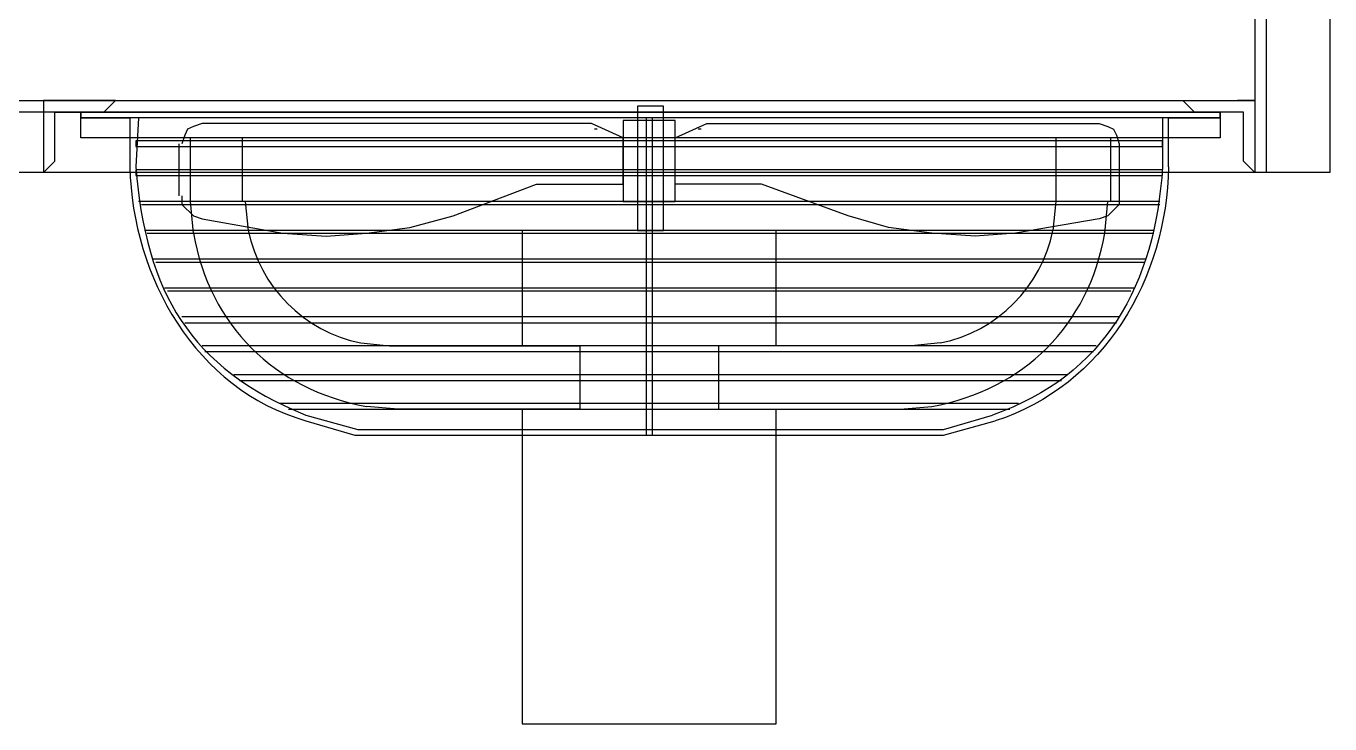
# Model space of a CAD drawing. Header units: metres. Extents: x 532250 to 532639, y 2673852 to 2674172.
# Drawn here: x 532449.696 to 532450.321, y 2674041.946 to 2674042.281 of the extents above; entities that cross this region are included whole.
import ezdxf

# ---------------------------------------------------------------- set-up
doc = ezdxf.new("R2010")
doc.units = ezdxf.units.M
doc.header["$MEASUREMENT"] = 0
doc.layers.add('IDT', color=7, linetype='Continuous')

# ---------------------------------------------------------------- blocks, each defined once
blk = doc.blocks.new('IDT')
at = {"layer": 'IDT', "color": 0, "lineweight": 25}
for p, q in [((16.99353, 15.81254), (16.87181, 15.81254)), ((16.87181, 15.81254), (16.87181, 15.66177)), ((16.99353, 15.66177), (16.99353, 15.81254)), ((16.79159, 15.67422), (16.76669, 15.66731)), ((17.07375, 15.67422), (16.79159, 15.67422)), ((16.93129, 15.52208), (16.93129, 15.67422)), ((16.93405, 15.52208), (16.93405, 15.67422)), ((17.09727, 15.66731), (17.07375, 15.67422)), ((16.79159, 15.67146), (16.76808, 15.66454)), ((17.07237, 15.67146), (16.79159, 15.67146)), ((17.09727, 15.66454), (17.07237, 15.67146)), ((17.10556, 15.66177), (16.75978, 15.66177)), ((16.81234, 15.66177), (16.79712, 15.66039)), ((16.89947, 15.66177), (16.81234, 15.66177)), ((16.89947, 15.63135), (16.89947, 15.66177)), ((16.96587, 15.63135), (16.96587, 15.66177)), ((16.96587, 15.66177), (17.053, 15.66177)), ((17.053, 15.66177), (17.06822, 15.66039)), ((16.75563, 15.65901), (17.10971, 15.65901)), ((16.73211, 15.64518), (17.13184, 15.64518)), ((17.12908, 15.64794), (16.73488, 15.64794)), ((16.71828, 15.63135), (17.14706, 15.63135)), ((17.14568, 15.63411), (16.71967, 15.63411)), ((16.79297, 15.62996), (16.8068, 15.63135)), ((16.8068, 15.63135), (16.89947, 15.63135)), ((16.87181, 15.63135), (16.87181, 15.57602)), ((17.05715, 15.63135), (16.96587, 15.63135)), ((16.99353, 15.57602), (16.99353, 15.63135)), ((17.07099, 15.62996), (17.05715, 15.63135)), ((16.70722, 15.61751), (17.15674, 15.61751)), ((17.15536, 15.62028), (16.7086, 15.62028)), ((17.16366, 15.60507), (16.70168, 15.60507)), ((16.7003, 15.60368), (17.16504, 15.60368)), ((17.16919, 15.59123), (16.69477, 15.59123)), ((16.69477, 15.58985), (17.17057, 15.58985)), ((17.17334, 15.5774), (16.69062, 15.5774)), ((16.69062, 15.57602), (17.17472, 15.57602)), ((16.71413, 15.5774), (16.71275, 15.56219)), ((16.7169, 15.57049), (16.75701, 15.5774)), ((16.73765, 15.56219), (16.73903, 15.57602)), ((16.75701, 15.5774), (16.77637, 15.57879)), ((16.77637, 15.57879), (16.79712, 15.5774)), ((16.79712, 15.5774), (16.81787, 15.57464)), ((16.81787, 15.57464), (16.83723, 15.5691)), ((16.87181, 15.57602), (16.99353, 15.57602)), ((16.9382, 15.57602), (16.92575, 15.57602)), ((16.92575, 15.57602), (16.92575, 15.51654)), ((16.9382, 15.51654), (16.9382, 15.57602)), ((17.04747, 15.57464), (17.02672, 15.5691)), ((17.06822, 15.5774), (17.04747, 15.57464)), ((17.08758, 15.57879), (17.06822, 15.5774)), ((17.10833, 15.5774), (17.08758, 15.57879)), ((17.14706, 15.57049), (17.10833, 15.5774)), ((17.12631, 15.56219), (17.12493, 15.57602)), ((17.15121, 15.5774), (17.15259, 15.56219)), ((16.70722, 15.56357), (16.71275, 15.5691)), ((16.71275, 15.5691), (16.7169, 15.57049)), ((16.83723, 15.5691), (16.87873, 15.55389)), ((17.02672, 15.5691), (16.98661, 15.55389)), ((17.15121, 15.5691), (17.14706, 15.57049)), ((17.15674, 15.56357), (17.15121, 15.5691)), ((17.1761, 15.56357), (16.68785, 15.56357)), ((16.68785, 15.56219), (17.17749, 15.56219)), ((16.70722, 15.55942), (16.70722, 15.56357)), ((16.71137, 15.56219), (16.71137, 15.53176)), ((16.73765, 15.53176), (16.73765, 15.56219)), ((16.94512, 15.56219), (16.92022, 15.56219)), ((16.92022, 15.56219), (16.92022, 15.52346)), ((16.94512, 15.52346), (16.94512, 15.56219)), ((17.12769, 15.56219), (17.12769, 15.53176)), ((17.15259, 15.56219), (17.15259, 15.53176)), ((17.15674, 15.55942), (17.15674, 15.56357)), ((16.70722, 15.53452), (16.70722, 15.55942)), ((17.15812, 15.53452), (17.15812, 15.55942)), ((16.60625, 15.41834), (16.60625, 15.54836)), ((16.60625, 15.54836), (17.79852, 15.54836)), ((16.63668, 15.54836), (16.63668, 15.38791)), ((16.64221, 15.51378), (16.64221, 15.54836)), ((16.64221, 15.54836), (16.64774, 15.54282)), ((16.64221, 15.38376), (16.64221, 15.54836)), ((16.64221, 15.54836), (16.64359, 15.54836)), ((17.17887, 15.54974), (16.68647, 15.54974)), ((16.68647, 15.54974), (16.68647, 15.54697)), ((16.87873, 15.55389), (16.92022, 15.55389)), ((16.92022, 15.55389), (16.92022, 15.53176)), ((16.98661, 15.55389), (16.94512, 15.55389)), ((16.94512, 15.55389), (16.94512, 15.53176)), ((17.17887, 15.54697), (17.17887, 15.54974)), ((17.22313, 15.54836), (17.2176, 15.54282)), ((17.22313, 15.51378), (17.22313, 15.54836)), ((16.64774, 15.54282), (16.64774, 15.51931)), ((16.6837, 15.54559), (16.6837, 15.52208)), ((16.68647, 15.54697), (17.17887, 15.54697)), ((16.68647, 15.52208), (16.68647, 15.54559)), ((17.17749, 15.52208), (17.17887, 15.54559)), ((17.18164, 15.52208), (17.18164, 15.54559)), ((17.2176, 15.54282), (17.2176, 15.51931)), ((17.17887, 15.53591), (16.68647, 15.53591)), ((16.68647, 15.53591), (16.68647, 15.53314)), ((17.17887, 15.53314), (17.17887, 15.53591)), ((16.65881, 15.51931), (16.65881, 15.53176)), ((16.65881, 15.53176), (17.20515, 15.53176)), ((16.68647, 15.53314), (17.17887, 15.53314)), ((16.7086, 15.53038), (16.70722, 15.53452)), ((16.70998, 15.52761), (16.7086, 15.53038)), ((16.92022, 15.53176), (16.90501, 15.52484)), ((16.94512, 15.53176), (16.96033, 15.52484)), ((17.15397, 15.52761), (17.15536, 15.53038)), ((17.15536, 15.53038), (17.15674, 15.53452)), ((17.20515, 15.53176), (17.20515, 15.51931)), ((16.71275, 15.52623), (16.70998, 15.52761)), ((16.7169, 15.52484), (16.71275, 15.52623)), ((16.90501, 15.52484), (16.7169, 15.52484)), ((16.90777, 15.52761), (16.90916, 15.52761)), ((16.92022, 15.52346), (16.94512, 15.52346)), ((16.95757, 15.52761), (16.95895, 15.52761)), ((16.96033, 15.52484), (17.14706, 15.52484)), ((17.14706, 15.52484), (17.15121, 15.52623)), ((17.15121, 15.52623), (17.15397, 15.52761)), ((16.64774, 15.51931), (16.67125, 15.51931)), ((16.6837, 15.52208), (16.65881, 15.52208)), ((16.65881, 15.52208), (16.65881, 15.51931)), ((16.65881, 15.51931), (16.65881, 15.52208)), ((16.65881, 15.52208), (17.20515, 15.52208)), ((17.20515, 15.51931), (16.65881, 15.51931)), ((16.68647, 15.51931), (16.65881, 15.51931)), ((16.65881, 15.51931), (17.20515, 15.51931)), ((16.67125, 15.51931), (16.67679, 15.51378)), ((16.67125, 15.51931), (17.76948, 15.51931)), ((17.20515, 15.51931), (17.17749, 15.51931)), ((17.20515, 15.52208), (17.18164, 15.52208)), ((17.19409, 15.51931), (17.18855, 15.51378)), ((17.2176, 15.51931), (17.19409, 15.51931)), ((17.20515, 15.51931), (17.20515, 15.52208)), ((17.20515, 15.52208), (17.20515, 15.51931)), ((17.79852, 15.51378), (16.64221, 15.51378)), ((16.64221, 15.51378), (16.65051, 15.51378)), ((16.67679, 15.51378), (16.64221, 15.51378)), ((16.92575, 15.51654), (16.9382, 15.51654)), ((17.18855, 15.51378), (17.22313, 15.51378))]:
    blk.add_line(p, q, dxfattribs=at)
for centre, start, end in [((16.8068, 15.56219), 101.53413, 168.46587), ((17.05715, 15.56219), 11.53413, 78.46587)]:
    blk.add_arc(centre, 0.06917, start, end, dxfattribs=at)
for points in [[(16.6837, 15.54559), (16.68435, 15.59889), (16.71457, 15.65055), (16.76669, 15.66731)], [(17.18164, 15.54559), (17.18053, 15.59838), (17.15012, 15.65214), (17.09727, 15.66731)], [(16.68647, 15.54559), (16.69018, 15.60163), (16.71374, 15.64571), (16.76808, 15.66454)], [(17.17887, 15.54559), (17.1738, 15.60601), (17.15296, 15.6419), (17.09727, 15.66454)], [(16.79712, 15.66039), (16.75291, 15.65242), (16.72211, 15.62162), (16.71413, 15.5774)], [(17.15121, 15.5774), (17.14323, 15.62162), (17.11243, 15.65242), (17.06822, 15.66039)]]:
    blk.add_open_spline(points, degree=3, dxfattribs=at)

msp = doc.modelspace()

# ---------------------------------------------------------------- block references
at = {"layer": 'IDT', "color": 8, "rotation": 180}
msp.add_blockref('IDT', (532466.92728, 2674057.75885), dxfattribs=at)

doc.saveas('drawing.dxf')
